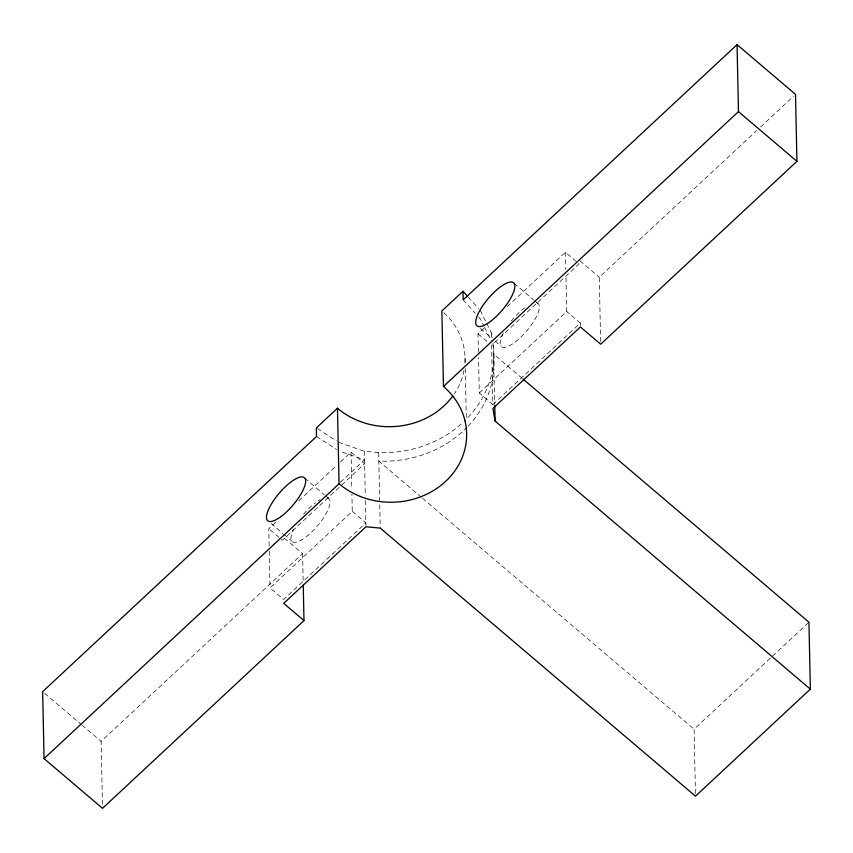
<?xml version="1.0" encoding="UTF-8"?>
<svg xmlns="http://www.w3.org/2000/svg" width="853" height="853" viewBox="0 0 853 853"><rect width="100%" height="100%" fill="white"/><g stroke="black" fill="none" stroke-linecap="round" stroke-linejoin="round"><path stroke-width="0.64" stroke-dasharray="4.26 3.2" d="M269.153 545.824L268.791 528.711L276.532 521.503M298.785 500.775L336.519 465.621M340.39 462.017L351.031 452.101L364.626 463.659L282.396 540.28L268.791 528.711M478.405 352.204L478.021 333.779L484.824 327.435M507.172 306.611L565.475 252.296L579.07 263.854L491.616 345.337L492.863 404.567L479.269 393.009L478.522 357.471M340.358 482.329L364.54 459.799L340.027 451.376M102.435 804.39L101.112 741.374L302.591 553.661L283.324 537.273M600.619 341.573L599.275 277.236L756.664 130.594M760.545 126.969L793.578 96.197M352.268 511.331L365.862 522.889L283.633 599.51L270.038 587.952L352.268 511.331L351.916 494.218M479.269 393.009L566.723 311.526L565.944 274.666M492.863 404.567L580.317 323.084L566.723 311.526M695.43 793.546L694.086 729.219L808.943 622.2M338.62 442.376L364.359 451.216L378.668 452.559A110.08 97.988 -1.2 0 0 463.286 422.171M317.465 428.611L336.391 440.926M316.538 436.48L336.572 449.51M580.008 260.858L599.275 277.236M514.124 283.324L533.711 299.968M534.682 300.8L538.606 304.126M480.356 328.554L491.125 337.713M495.049 341.04L500.914 346.041M478.021 333.779L487.735 342.032M522.089 378.263L493.706 354.123A110.08 97.988 -1.2 0 1 467.839 426.436M421.414 497.352L378.839 461.142A110.08 97.988 -1.2 0 0 466.986 427.321M422.427 498.216L694.086 729.219M304.905 478.256L324.481 494.911M325.462 495.742L329.375 499.069M271.137 523.497L282.876 533.488M283.857 534.319L291.694 540.973M44.665 693.372L80.95 724.229M81.963 725.082L101.112 741.374M468.18 297.004L478.533 308.487M463.179 299.851L475.26 313.243M478.714 317.071L480.442 318.99L483.95 326.091M480.26 310.407L486.103 322.242M486.69 323.426L491.36 332.894L492.224 337.948M484.536 327.275L490.955 340.294M493.098 343.013L494.751 404.013M580.317 323.084L580.371 325.665M565.475 252.296L565.838 269.409M491.36 332.894L491.541 341.477M465.045 357.887L465.162 363.186M465.269 368.485L466.356 420.177M378.668 452.559L380.246 528.103M364.359 451.216L365.287 495.252M365.393 500.519L365.916 525.469M351.031 452.101L351.799 488.95M302.591 553.661L303.188 582.546M269.26 551.091L270.038 587.952M493.524 345.54A110.08 97.988 -1.2 0 1 464.181 421.329M464.021 370.405A75.395 67.12 -1.2 0 1 454.329 393.83M443.869 312.688A75.395 67.12 -1.2 0 1 464.864 364.146M536.58 302.847A28.277 9.095 -49.6 0 1 532.027 324.001A28.277 9.095 -49.6 0 1 506.351 347.022A28.277 9.095 -49.6 0 1 503.76 332.275M511.235 321.123A28.277 9.095 -49.6 0 1 524.563 307.922M327.349 497.789A28.277 9.095 -49.6 0 1 310.801 532.901A28.277 9.095 -49.6 0 1 293.443 529.382M303.583 514.156A28.277 9.095 -49.6 0 1 315.343 502.865M318.254 500.839A28.277 9.095 -49.6 0 1 320.088 499.751"/><path stroke-width="1.28" d="M452.826 395.963A75.395 67.12 -1.2 0 1 337.468 408.224L316.356 427.897L316.538 436.48L42.65 691.655L44.057 758.616L102.52 808.335L303.988 620.611L303.252 585.169M467.316 296.044L462.998 291.268L441.886 310.929L443.464 386.473A75.395 67.12 -1.2 0 1 445.639 481.369A75.395 67.12 -1.2 0 1 339.046 483.768L44.057 758.616M303.988 620.611L283.718 603.37L365.948 526.759L380.246 528.103L695.483 796.169L810.35 689.149L495.113 421.083L492.938 408.438L580.392 326.955L600.672 344.196L796.926 161.345L795.518 94.384L737.056 44.665L463.179 299.851L462.998 291.268M443.464 386.473L738.463 111.626L737.056 44.665M738.463 111.626L796.926 161.345M523.102 379.127L808.943 622.2L810.35 689.149M494.783 405.335L495.113 421.083M337.468 408.224L339.046 483.768M490.475 321.432A28.277 9.095 -49.6 0 0 514.124 283.324A28.277 9.095 -49.6 0 0 481.252 308.061A28.277 9.095 -49.6 0 0 490.475 321.432M281.255 516.374A28.277 9.095 -49.6 0 0 304.905 478.256A28.277 9.095 -49.6 0 0 272.022 503.003A28.277 9.095 -49.6 0 0 281.255 516.374"/></g></svg>
